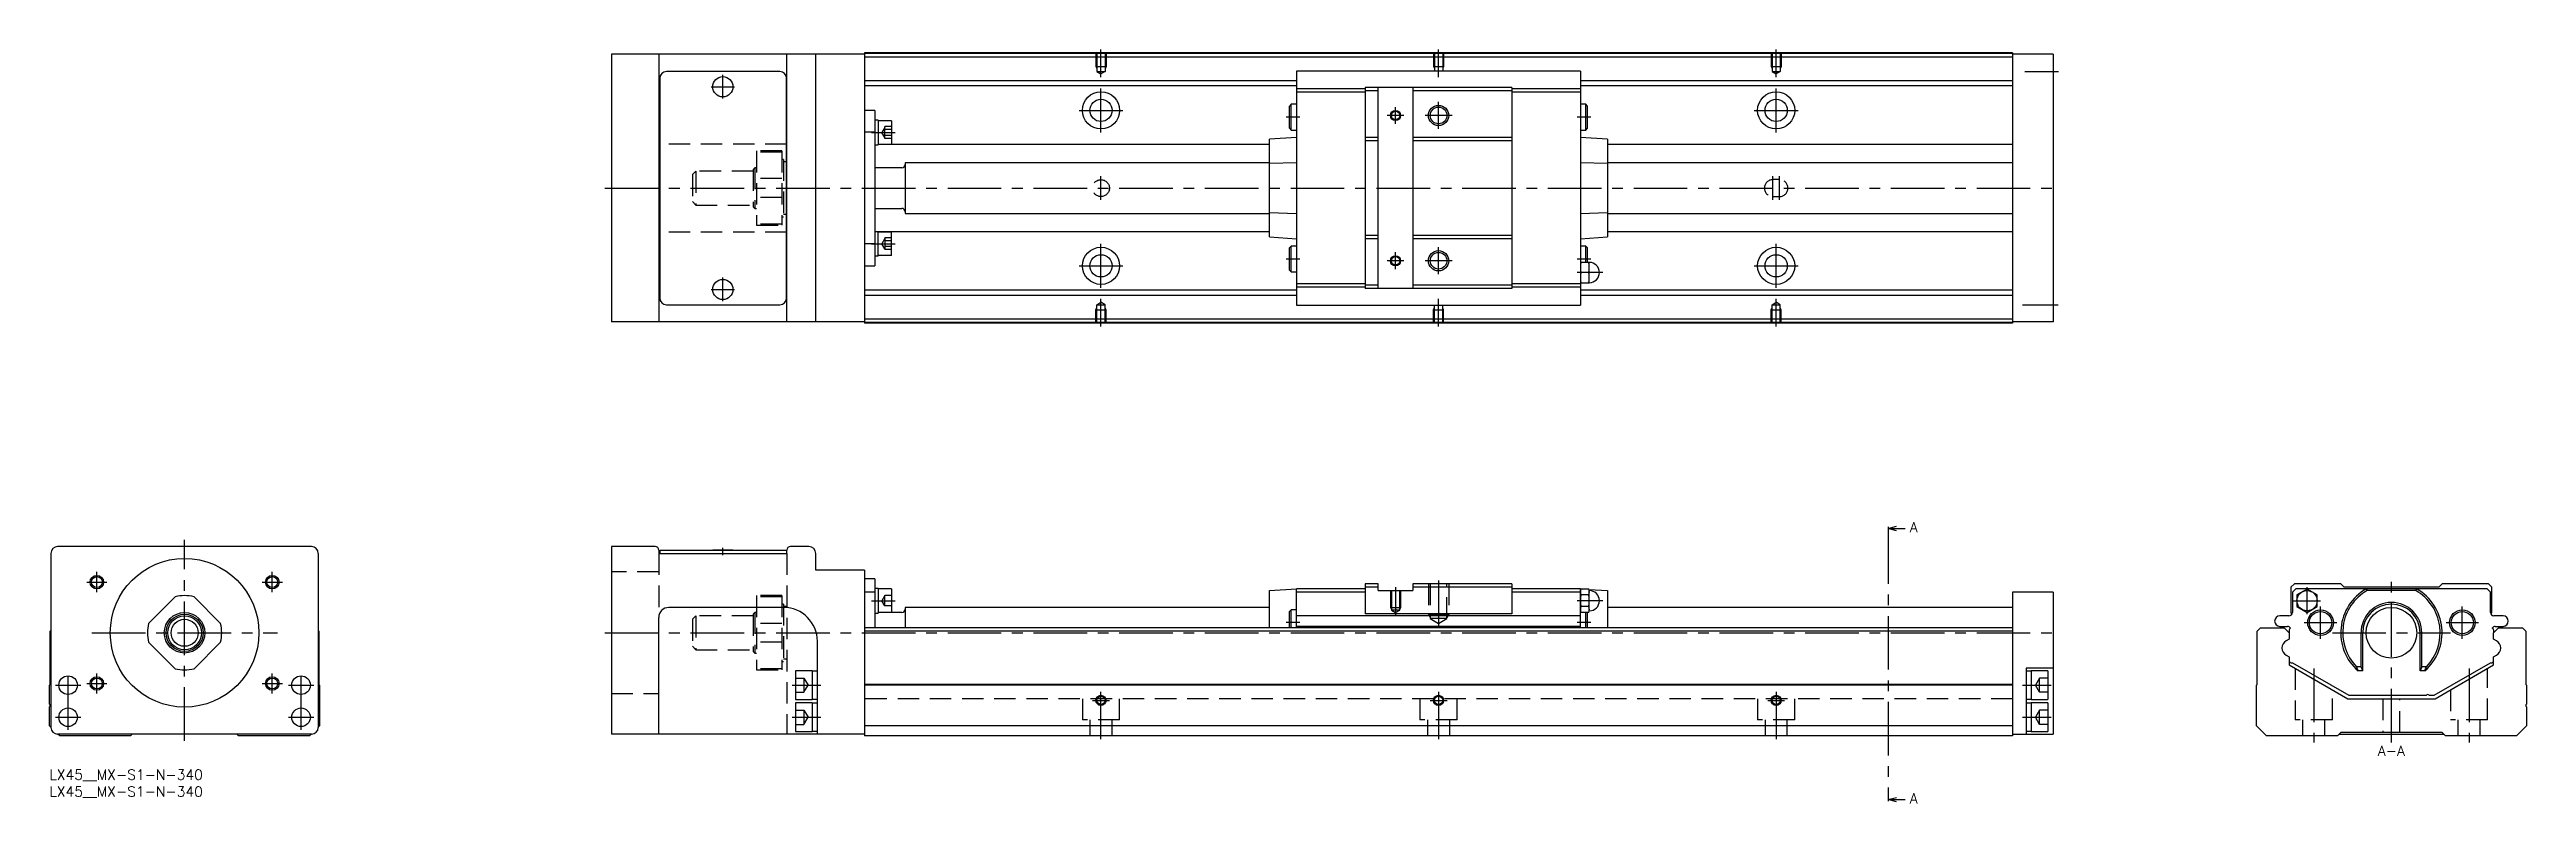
# Model space of a CAD drawing. Extents: x 0 to 734, y -10 to 213.
import ezdxf

# ---------------------------------------------------------------- set-up
doc = ezdxf.new("R2010")
doc.units = 0
doc.header["$LTSCALE"] = 0.5
doc.linetypes.add('CENTER', pattern=[50.8, 31.75, -6.35, 6.35, -6.35])
doc.linetypes.add('DASHED', pattern=[19.05, 12.7, -6.35])
for name, color, linetype in [('MSM_CENTER', 1, 'CENTER'), ('MSM_CONTINUOUS', 7, 'CONTINUOUS'), ('MSM_DASHED', 4, 'DASHED'), ('MSM_NARROW', 5, 'CONTINUOUS'), ('MSM_PART_NUMBER', 7, 'CONTINUOUS')]:
    doc.layers.add(name, color=color, linetype=linetype)
doc.styles.get("Standard").update_dxf_attribs({"font": 'txt.shx', "height": 3, "bigfont": 'bigfont.shx'})

# ---------------------------------------------------------------- blocks, each defined once
blk = doc.blocks.new('*U2')
at = {"layer": 'MSM_PART_NUMBER'}
blk.add_text('LX45__MX-S1-N-340', height=3, dxfattribs=at).set_placement((0, -3))
blk = doc.blocks.new('*U3')
at = {"layer": 'MSM_PART_NUMBER'}
blk.add_text('LX45__MX-S1-N-340', height=3, dxfattribs=at).set_placement((0, -8))

msp = doc.modelspace()

# ---------------------------------------------------------------- linework, layer by layer
at = {"layer": 'MSM_CENTER'}
for p, q in [((311.43, 204.91), (311.43, 213.12)), ((411.43, 204.91), (411.43, 213.12)), ((511.43, 204.91), (511.43, 213.12)), ((199.43, 198.62), (199.43, 205.62)), ((585.11, 206.62), (595.06, 206.62)), ((195.93, 202.12), (202.93, 202.12)), ((311.43, 188.62), (311.43, 201.62)), ((511.43, 188.62), (511.43, 201.62)), ((304.94, 195.12), (317.93, 195.12)), ((370.38, 193.12), (366.28, 193.12)), ((401.18, 193.62), (396.18, 193.62)), ((398.68, 191.12), (398.68, 196.12)), ((415.43, 193.62), (407.43, 193.62)), ((411.43, 189.62), (411.43, 197.62)), ((456.58, 193.12), (452.48, 193.12)), ((504.93, 195.12), (517.93, 195.12)), ((243.43, 188.58), (250.43, 188.58)), ((164.43, 172.12), (595.43, 172.12)), ((311.43, 168.62), (311.43, 175.62)), ((510.43, 168.62), (510.43, 175.62)), ((512.43, 168.62), (512.43, 175.62)), ((243.43, 155.67), (250.43, 155.67)), ((311.43, 142.62), (311.43, 155.62)), ((411.43, 146.62), (411.43, 154.62)), ((511.43, 142.62), (511.43, 155.62)), ((304.93, 149.12), (317.93, 149.12)), ((370.38, 151.12), (366.28, 151.12)), ((401.18, 150.62), (396.18, 150.62)), ((398.68, 148.12), (398.68, 153.12)), ((415.43, 150.62), (407.43, 150.62)), ((456.58, 151.12), (452.48, 151.12)), ((460.08, 147.12), (452.48, 147.12)), ((504.93, 149.12), (517.93, 149.12)), ((195.93, 142.12), (202.93, 142.12)), ((199.43, 138.62), (199.43, 145.62)), ((311.43, 131.12), (311.43, 139.33)), ((411.43, 131.12), (411.43, 139.33)), ((511.43, 131.12), (511.43, 139.33)), ((584.43, 137.62), (594.93, 137.62)), ((40, 8.5), (40, 68)), ((544.6, 70.87), (544.6, -8.37)), ((199.43, 63.5), (199.43, 65.6)), ((11.02, 55.5), (17.02, 55.5)), ((14.02, 52.5), (14.02, 58.5)), ((62.98, 55.5), (68.98, 55.5)), ((65.98, 52.5), (65.98, 58.5)), ((398.68, 54), (398.68, 45.5)), ((411.43, 56), (411.43, 42.3)), ((668.67, 46), (668.67, 54)), ((693.67, 8), (693.67, 56)), ((243.43, 50), (250.43, 50)), ((460.08, 50), (452.48, 50)), ((664.67, 50), (672.67, 50)), ((672.67, 38.7), (672.67, 48.3)), ((714.67, 38.7), (714.67, 48.3)), ((12.5, 40.5), (67.5, 40.5)), ((164.43, 40.5), (595.43, 40.5)), ((370.38, 43.5), (366.28, 43.5)), ((456.58, 43.5), (452.48, 43.5)), ((667.87, 43.5), (677.47, 43.5)), ((676.17, 40.5), (711.17, 40.5)), ((709.87, 43.5), (719.47, 43.5)), ((670.67, 29.97), (670.67, 8)), ((716.67, 29.97), (716.67, 8)), ((1.75, 25), (9.25, 25)), ((5.5, 11.75), (5.5, 28.75)), ((11.02, 25.5), (17.02, 25.5)), ((14.02, 22.5), (14.02, 28.5)), ((62.98, 25.5), (68.98, 25.5)), ((65.98, 22.5), (65.98, 28.5)), ((70.75, 25), (78.25, 25)), ((74.5, 11.75), (74.5, 28.75)), ((219.93, 25), (228.43, 25)), ((311.43, 9), (311.43, 23)), ((411.43, 23), (411.43, 9)), ((511.43, 23), (511.43, 9)), ((584.43, 25), (592.93, 25)), ((1.75, 15.5), (9.25, 15.5)), ((70.75, 15.5), (78.25, 15.5)), ((219.93, 15.5), (228.43, 15.5)), ((308.93, 20.5), (313.93, 20.5)), ((408.93, 20.5), (413.93, 20.5)), ((508.93, 20.5), (513.93, 20.5)), ((584.43, 15.5), (592.93, 15.5))]:
    msp.add_line(p, q, dxfattribs=at)
at = {"layer": 'MSM_CONTINUOUS'}
for p, q in [((241.43, 211.72), (166.43, 211.72)), ((166.43, 211.72), (166.43, 132.52)), ((180.43, 211.72), (180.43, 132.52)), ((216.33, 206.62), (182.73, 206.62)), ((218.43, 132.52), (218.43, 211.72)), ((226.93, 132.52), (226.93, 211.72)), ((581.43, 212.12), (241.43, 212.12)), ((241.43, 212.12), (241.43, 132.12)), ((581.43, 211.92), (241.43, 211.92)), ((581.43, 210.92), (241.43, 210.92)), ((453.48, 206.72), (369.38, 206.72)), ((369.38, 206.72), (369.38, 137.52)), ((453.48, 206.72), (453.48, 137.52)), ((581.43, 212.12), (581.43, 132.12)), ((593.43, 211.72), (581.43, 211.72)), ((593.43, 211.72), (593.43, 132.52)), ((180.73, 202.22), (180.43, 202.22)), ((180.73, 204.62), (180.73, 139.62)), ((218.33, 139.62), (218.33, 204.62)), ((218.43, 202.22), (218.33, 202.22)), ((369.38, 203.87), (241.43, 203.87)), ((369.38, 202.37), (241.43, 202.37)), ((389.68, 201.47), (369.38, 201.47)), ((389.68, 200.47), (369.38, 200.47)), ((433.18, 201.87), (389.68, 201.87)), ((389.68, 201.87), (389.68, 142.37)), ((393.58, 200.87), (389.68, 200.87)), ((393.58, 142.37), (393.58, 201.87)), ((403.78, 201.87), (403.78, 142.37)), ((433.18, 200.87), (403.78, 200.87)), ((433.18, 201.87), (433.18, 142.37)), ((453.48, 201.47), (433.18, 201.47)), ((453.48, 200.47), (433.18, 200.47)), ((581.43, 203.87), (453.48, 203.87)), ((581.43, 202.37), (453.48, 202.37)), ((180.73, 197.72), (180.43, 197.72)), ((218.43, 197.72), (218.33, 197.72)), ((244.43, 195.12), (241.43, 195.12)), ((244.43, 195.12), (244.43, 149.12)), ((245.43, 192.23), (244.43, 192.23)), ((245.43, 192.23), (245.43, 184.93)), ((249.43, 192.08), (245.43, 192.08)), ((249.43, 192.08), (249.43, 185.08)), ((367.78, 196.92), (367.28, 196.42)), ((367.28, 189.82), (367.28, 196.42)), ((369.38, 196.92), (367.78, 196.92)), ((367.78, 189.32), (367.78, 196.92)), ((455.08, 196.92), (453.48, 196.92)), ((455.08, 189.32), (455.08, 196.92)), ((455.58, 196.42), (455.08, 196.92)), ((455.58, 189.82), (455.58, 196.42)), ((180.73, 185.12), (180.43, 185.12)), ((218.43, 185.12), (218.33, 185.12)), ((244.43, 188.65), (241.43, 188.65)), ((244.43, 184.93), (245.43, 184.93)), ((245.43, 185.08), (249.43, 185.08)), ((361.38, 185.05), (245.43, 185.05)), ((369.38, 187.12), (361.38, 186.57)), ((361.38, 157.68), (361.38, 186.57)), ((367.28, 189.82), (367.78, 189.32)), ((367.78, 189.32), (369.38, 189.32)), ((393.58, 187.12), (389.68, 187.12)), ((393.58, 186.12), (389.68, 186.12)), ((433.18, 187.12), (403.78, 187.12)), ((433.18, 186.12), (403.78, 186.12)), ((453.48, 189.32), (455.08, 189.32)), ((461.48, 186.57), (453.48, 187.12)), ((455.08, 189.32), (455.58, 189.82)), ((461.48, 186.57), (461.48, 157.68)), ((581.43, 185.05), (461.48, 185.05)), ((218.43, 179.87), (218.33, 179.87)), ((252.43, 178.12), (244.43, 178.12)), ((253.43, 179.62), (253.43, 164.62)), ((361.38, 179.62), (253.43, 179.62)), ((369.38, 179.61), (361.38, 179.36)), ((461.48, 179.36), (453.48, 179.61)), ((581.43, 179.62), (461.48, 179.62)), ((218.33, 164.37), (218.43, 164.37)), ((244.43, 166.12), (252.43, 166.12)), ((253.43, 164.62), (361.38, 164.62)), ((361.38, 164.89), (369.38, 164.64)), ((453.48, 164.64), (461.48, 164.89)), ((461.48, 164.62), (581.43, 164.62)), ((180.73, 159.12), (180.43, 159.12)), ((218.43, 159.12), (218.33, 159.12)), ((244.43, 155.6), (241.43, 155.6)), ((244.43, 159.32), (245.43, 159.32)), ((245.43, 152.02), (245.43, 159.32)), ((361.38, 159.2), (245.43, 159.2)), ((245.43, 159.17), (249.43, 159.17)), ((249.43, 152.17), (249.43, 159.17)), ((361.38, 157.68), (369.38, 157.12)), ((367.78, 154.92), (367.28, 154.42)), ((367.28, 147.82), (367.28, 154.42)), ((369.38, 154.92), (367.78, 154.92)), ((367.78, 147.32), (367.78, 154.92)), ((393.58, 158.12), (389.68, 158.12)), ((393.58, 157.12), (389.68, 157.12)), ((433.18, 158.12), (403.78, 158.12)), ((433.18, 157.12), (403.78, 157.12)), ((453.48, 157.12), (461.48, 157.68)), ((455.08, 154.92), (453.48, 154.92)), ((455.58, 154.42), (455.08, 154.92)), ((455.08, 150.12), (455.08, 154.92)), ((455.58, 150.12), (455.58, 154.42)), ((581.43, 159.2), (461.48, 159.2)), ((241.43, 149.12), (244.43, 149.12)), ((245.43, 152.02), (244.43, 152.02)), ((249.43, 152.17), (245.43, 152.17)), ((367.28, 147.82), (367.78, 147.32)), ((367.78, 147.32), (369.38, 147.32)), ((456.08, 150.12), (453.48, 150.12)), ((455.96, 147.12), (453.61, 147.12)), ((456.08, 144.12), (456.08, 150.12)), ((180.73, 146.52), (180.43, 146.52)), ((180.43, 142.02), (180.73, 142.02)), ((218.43, 146.52), (218.33, 146.52)), ((218.33, 142.02), (218.43, 142.02)), ((369.38, 141.87), (241.43, 141.87)), ((369.38, 140.37), (241.43, 140.37)), ((389.68, 143.77), (369.38, 143.77)), ((389.68, 142.77), (369.38, 142.77)), ((393.58, 143.37), (389.68, 143.37)), ((433.18, 142.37), (389.68, 142.37)), ((433.18, 143.37), (403.78, 143.37)), ((453.48, 143.77), (433.18, 143.77)), ((453.48, 142.77), (433.18, 142.77)), ((453.48, 144.12), (456.08, 144.12)), ((581.43, 141.87), (453.48, 141.87)), ((581.43, 140.37), (453.48, 140.37)), ((241.43, 132.52), (166.43, 132.52)), ((182.73, 137.62), (216.33, 137.62)), ((581.43, 133.32), (241.43, 133.32)), ((581.43, 132.32), (241.43, 132.32)), ((581.43, 132.12), (241.43, 132.12)), ((369.38, 137.52), (453.48, 137.52)), ((593.43, 132.52), (581.43, 132.52)), ((544.6, 71.37), (547.1, 72.04)), ((544.6, 71.87), (544.6, 70.87)), ((544.6, 71.37), (549.6, 71.37)), ((547.1, 70.7), (544.6, 71.37)), ((0.4, 64), (0.4, 12.5)), ((77.6, 66), (2.4, 66)), ((79.6, 64), (79.6, 12.5)), ((179.43, 66), (166.43, 66)), ((166.43, 66), (166.43, 10.5)), ((180.43, 65), (180.43, 64)), ((180.43, 64), (218.43, 64)), ((180.73, 65), (180.73, 64)), ((180.73, 65), (218.33, 65)), ((196.43, 65.1), (202.43, 65.1)), ((196.43, 65.1), (196.43, 65)), ((202.43, 65), (202.43, 65.1)), ((218.33, 65), (218.33, 64)), ((218.43, 64), (218.43, 65)), ((224.93, 66), (219.43, 66)), ((226.93, 59), (226.93, 64)), ((241.43, 59), (226.93, 59)), ((241.43, 59), (241.43, 10)), ((244.43, 56.5), (241.43, 56.5)), ((244.43, 52.5), (241.43, 52.5)), ((244.43, 56.5), (244.43, 42)), ((245.43, 53.65), (244.43, 53.65)), ((245.43, 53.65), (245.43, 46.35)), ((249.43, 53.5), (245.43, 53.5)), ((249.43, 53.5), (249.43, 46.5)), ((361.38, 53), (369.38, 53.5)), ((361.38, 42), (361.38, 53)), ((389.68, 53.5), (369.38, 53.5)), ((369.38, 42), (369.38, 53.5)), ((389.68, 52.5), (369.38, 52.5)), ((389.68, 55), (389.68, 46.15)), ((393.58, 55), (389.68, 55)), ((393.58, 54), (389.68, 54)), ((393.58, 53), (393.58, 55)), ((393.58, 53), (403.78, 53)), ((403.78, 55), (403.78, 53)), ((433.18, 55), (403.78, 55)), ((433.18, 54), (403.78, 54)), ((433.18, 55), (433.18, 46.15)), ((453.48, 53.5), (433.18, 53.5)), ((453.48, 52.5), (433.18, 52.5)), ((453.48, 53.5), (454.06, 53.46)), ((453.48, 42), (453.48, 53.5)), ((453.61, 53.46), (453.48, 53)), ((453.49, 52.41), (453.48, 52.6)), ((455.96, 53.46), (453.61, 53.46)), ((455.96, 51.73), (453.61, 51.73)), ((456.08, 53), (455.96, 53.46)), ((455.99, 53.34), (461.48, 53)), ((456.08, 47), (456.08, 53)), ((461.48, 53), (461.48, 42)), ((593.43, 52.5), (581.43, 52.5)), ((581.43, 52.5), (581.43, 10)), ((593.43, 52.5), (593.43, 10.5)), ((664.92, 55), (663.92, 54)), ((663.92, 54), (663.92, 46.62)), ((665.32, 53.5), (664.32, 52.5)), ((664.32, 52.5), (664.32, 46.5)), ((678.67, 55), (664.92, 55)), ((722.02, 53.5), (665.32, 53.5)), ((668.67, 53.46), (665.67, 51.73)), ((665.67, 51.73), (665.67, 48.27)), ((671.67, 51.73), (668.67, 53.46)), ((671.67, 48.27), (671.67, 51.73)), ((679.67, 54), (678.67, 55)), ((707.67, 54), (679.67, 54)), ((686.18, 53.5), (686.44, 53)), ((700.9, 53), (686.44, 53)), ((700.9, 53), (701.15, 53.5)), ((708.67, 55), (707.67, 54)), ((722.42, 55), (708.67, 55)), ((723.02, 52.5), (722.02, 53.5)), ((723.42, 54), (722.42, 55)), ((723.02, 46.5), (723.02, 52.5)), ((723.42, 46.62), (723.42, 54)), ((29.36, 43.3), (37.2, 51.14)), ((42.8, 51.14), (50.64, 43.3)), ((180.43, 10.5), (180.43, 45)), ((217.43, 48), (183.43, 48)), ((244.43, 46.35), (245.43, 46.35)), ((252.43, 46.5), (245.43, 46.5)), ((253.43, 48), (253.43, 42)), ((361.38, 48), (253.43, 48)), ((367.78, 47.3), (367.28, 46.8)), ((367.28, 42), (367.28, 46.8)), ((367.78, 42), (367.78, 47.3)), ((369.38, 47.3), (367.78, 47.3)), ((453.48, 45.5), (369.38, 45.5)), ((433.18, 46.15), (389.68, 46.15)), ((453.48, 47), (453.61, 46.54)), ((455.96, 48.27), (453.61, 48.27)), ((455.96, 46.54), (453.61, 46.54)), ((455.08, 42), (455.08, 46.54)), ((455.58, 42), (455.58, 46.54)), ((455.96, 46.54), (456.08, 47)), ((581.43, 48), (461.48, 48)), ((663.32, 45.5), (660.62, 45.5)), ((665.67, 48.27), (668.67, 46.54)), ((668.67, 46.54), (671.67, 48.27)), ((726.72, 45.5), (724.02, 45.5)), ((0.2, 41), (0.4, 41.2)), ((0.2, 25.2), (0.2, 41)), ((37.2, 29.86), (29.36, 37.7)), ((50.64, 37.7), (42.8, 29.86)), ((79.6, 41.2), (79.8, 41)), ((79.8, 41), (79.8, 25.2)), ((227.43, 10.5), (227.43, 38)), ((581.43, 42), (241.43, 42)), ((581.43, 41), (241.43, 41)), ((453.48, 42.4), (369.38, 42.4)), ((653.87, 41), (654.87, 42)), ((653.87, 25.2), (653.87, 41)), ((654.87, 42), (661.92, 42)), ((660.62, 42.4), (662.92, 42.4)), ((661.92, 42), (663.42, 40.5)), ((663.42, 38.61), (662.52, 38.1)), ((663.37, 41.2), (663.37, 40.55)), ((663.42, 40.5), (663.42, 38.61)), ((684.67, 30.44), (684.67, 40.5)), ((685.17, 29.22), (685.17, 40.5)), ((702.17, 29.22), (702.17, 40.5)), ((702.67, 30.44), (702.67, 40.5)), ((723.92, 40.5), (725.42, 42)), ((723.92, 38.61), (723.92, 40.5)), ((724.81, 38.1), (723.92, 38.61)), ((723.97, 40.55), (723.97, 41.2)), ((724.42, 42.4), (726.72, 42.4)), ((725.42, 42), (732.47, 42)), ((732.47, 42), (733.47, 41)), ((733.47, 41), (733.47, 25.2)), ((585.43, 30), (585.43, 10.5)), ((593.43, 30), (585.43, 30)), ((662.52, 33.9), (663.42, 33.39)), ((663.42, 33.39), (663.42, 31)), ((663.42, 31), (680.74, 21)), ((664.17, 31.61), (664.37, 31.61)), ((664.37, 31.61), (681.01, 22)), ((684.67, 30.44), (683.31, 30.44)), ((685.17, 29.22), (684.67, 30.44)), ((702.67, 30.44), (702.17, 29.22)), ((704.03, 30.44), (702.67, 30.44)), ((706.33, 22), (722.97, 31.61)), ((706.6, 21), (723.92, 31)), ((722.97, 31.61), (723.17, 31.61)), ((723.92, 33.39), (724.81, 33.9)), ((723.92, 31), (723.92, 33.39)), ((0, 25), (0.2, 25.2)), ((0, 19.4), (0, 25)), ((79.8, 25.2), (80, 25)), ((80, 25), (80, 13)), ((225.93, 29.25), (220.93, 29.25)), ((220.93, 29.25), (220.93, 20.75)), ((225.93, 29.25), (225.93, 20.75)), ((227.43, 29.15), (225.93, 29.15)), ((581.43, 25.2), (241.43, 25.2)), ((581.43, 25), (241.43, 25)), ((586.93, 29.15), (585.43, 29.15)), ((591.93, 29.25), (586.93, 29.25)), ((586.93, 29.25), (586.93, 20.75)), ((591.93, 29.25), (591.93, 20.75)), ((653.67, 25), (653.87, 25.2)), ((653.67, 13), (653.67, 25)), ((685.17, 29.22), (683.78, 29.22)), ((703.55, 29.22), (702.17, 29.22)), ((733.47, 25.2), (733.67, 25)), ((733.67, 25), (733.67, 19.4)), ((0, 13), (0, 18.6)), ((220.93, 20.75), (225.93, 20.75)), ((225.93, 19.75), (220.93, 19.75)), ((220.93, 19.75), (220.93, 11.25)), ((225.93, 20.85), (227.43, 20.85)), ((225.93, 19.75), (225.93, 11.25)), ((227.43, 19.65), (225.93, 19.65)), ((585.43, 20.85), (586.93, 20.85)), ((586.93, 19.65), (585.43, 19.65)), ((586.93, 20.75), (591.93, 20.75)), ((591.93, 19.75), (586.93, 19.75)), ((586.93, 19.75), (586.93, 11.25)), ((591.93, 19.75), (591.93, 11.25)), ((680.74, 21), (706.6, 21)), ((681.01, 22), (704.02, 22)), ((704.82, 22), (706.33, 22)), ((733.67, 18.6), (733.67, 13)), ((0.4, 12.6), (0, 13)), ((77.6, 10.5), (2.4, 10.5)), ((3, 10), (2.5, 10.5)), ((24, 10), (3, 10)), ((24.5, 10.5), (24, 10)), ((56, 10), (55.5, 10.5)), ((77, 10), (56, 10)), ((77.5, 10.5), (77, 10)), ((80, 13), (79.6, 12.6)), ((241.43, 10.5), (166.43, 10.5)), ((220.93, 11.25), (225.93, 11.25)), ((225.93, 11.35), (227.43, 11.35)), ((581.43, 13), (241.43, 13)), ((581.43, 10), (241.43, 10)), ((581.43, 10.5), (593.43, 10.5)), ((585.43, 11.35), (586.93, 11.35)), ((586.93, 11.25), (591.93, 11.25)), ((656.67, 10), (653.67, 13)), ((677.67, 10), (656.67, 10)), ((678.67, 11), (677.67, 10)), ((678.17, 10.5), (709.17, 10.5)), ((708.67, 11), (678.67, 11)), ((709.67, 10), (708.67, 11)), ((730.67, 10), (709.67, 10)), ((733.67, 13), (730.67, 10)), ((544.6, -8.87), (547.1, -8.2)), ((544.6, -8.37), (544.6, -9.37)), ((544.6, -8.87), (549.6, -8.87)), ((547.1, -9.54), (544.6, -8.87))]:
    msp.add_line(p, q, dxfattribs=at)
for centre, radius in [((199.43, 202.12), 3), ((311.43, 195.12), 5.5), ((311.43, 195.12), 3.3), ((511.43, 195.12), 5.5), ((511.43, 195.12), 3.3), ((398.68, 193.62), 1.23), ((411.43, 193.62), 2.46), ((311.43, 149.12), 5.5), ((511.43, 149.12), 5.5), ((311.43, 149.12), 3.3), ((398.68, 150.62), 1.23), ((411.43, 150.62), 2.46), ((511.43, 149.12), 3.3), ((199.43, 142.12), 3), ((40, 40.5), 22), ((14.02, 55.5), 1.62), ((65.98, 55.5), 1.62), ((668.67, 50), 3), ((40, 40.5), 6), ((40, 40.5), 5.5), ((40, 40.5), 5), ((40, 40.5), 4), ((672.67, 43.5), 3.8), ((672.67, 43.5), 3.3), ((693.67, 40.5), 7.5), ((714.67, 43.5), 3.8), ((714.67, 43.5), 3.3), ((5.5, 25), 2.75), ((14.02, 25.5), 1.62), ((65.98, 25.5), 1.62), ((74.5, 25), 2.75), ((5.5, 15.5), 2.75), ((74.5, 15.5), 2.75), ((311.43, 20.5), 1.23), ((411.43, 20.5), 1.23), ((511.43, 20.5), 1.23)]:
    msp.add_circle(centre, radius, dxfattribs=at)
for centre, radius, start, end in [((182.73, 204.62), 2, 90, 180), ((216.33, 204.62), 2, 0, 90), ((252.43, 179.12), 1, 270, 0), ((252.43, 165.12), 1, 0, 90), ((462.59, 148.62), 9.11, 170.5216, 189.4784), ((462.59, 145.62), 9.11, 170.5216, 189.4784), ((446.97, 148.62), 9.11, 350.5216, 9.4784), ((446.97, 145.62), 9.11, 350.5216, 9.4784), ((456.08, 147.12), 3, 270, 90), ((182.73, 139.62), 2, 180, 270), ((216.33, 139.62), 2, 270, 0), ((2.4, 64), 2, 90, 180), ((77.6, 64), 2, 0, 90), ((179.43, 65), 1, 360, 90), ((219.43, 65), 1, 90, 180), ((224.93, 64), 2, 360, 90), ((40, 40.5), 11, 75.27264, 104.72736), ((456.56, 52.6), 3.08, 163.65711, 196.34289), ((465.61, 50), 12.12, 171.78679, 188.21321), ((453.01, 52.6), 3.08, 343.65711, 16.34289), ((443.96, 50), 12.12, 351.78679, 8.21321), ((456.08, 50), 3, 270, 90), ((693.67, 40.5), 15, 119.92643, 228.76392), ((693.67, 40.5), 14.44, 120.05097, 224.15139), ((693.67, 40.5), 14.44, 315.84861, 59.94903), ((693.67, 40.5), 15, 311.23608, 60.07357), ((183.43, 45), 3, 90, 180), ((217.43, 38), 10, 0, 90), ((252.43, 47.5), 1, 270, 0), ((456.56, 47.4), 3.08, 163.65711, 196.34289), ((453.01, 47.4), 3.08, 343.65711, 16.34289), ((660.62, 43.95), 1.55, 90, 270), ((663.32, 46.5), 1, 270, 0), ((664.42, 46.62), 0.5, 180, 251.07258), ((693.67, 40.5), 9, 0, 180), ((693.67, 40.5), 8.5, 0, 180), ((724.02, 46.5), 1, 180, 270), ((722.92, 46.62), 0.5, 289.00551, 0), ((726.72, 43.95), 1.55, 270, 90), ((40, 40.5), 11, 165.27264, 194.72736), ((40, 40.5), 11, 345.27264, 14.72736), ((663.82, 35.85), 2.6, 120.00003, 176.58933), ((662.92, 41.4), 1, 30.09191, 90), ((664.17, 41.2), 0.8, 118.74892, 180), ((724.42, 41.4), 1, 90, 149.90809), ((723.17, 41.2), 0.8, 0, 61.25108), ((723.51, 35.85), 2.6, 3.41067, 59.99996), ((40, 40.5), 11, 255.27264, 284.72736), ((663.82, 36.15), 2.6, 183.41067, 239.99996), ((664.17, 32.41), 0.8, 200.37237, 270), ((723.16, 45.2), 42.5, 200.31634, 202.08228), ((664.19, 45.19), 42.48, 337.91729, 339.6841), ((723.17, 32.41), 0.8, 270, 339.63587), ((723.51, 36.15), 2.6, 300.00004, 356.58933), ((704.42, 21.7), 0.5, 36.8699, 143.1301), ((-0.3, 19), 0.5, 306.8699, 53.1301), ((733.97, 19), 0.5, 126.8699, 233.1301), ((2.4, 12.5), 2, 180, 270), ((77.6, 12.5), 2, 270, 0)]:
    msp.add_arc(centre, radius, start, end, dxfattribs=at)
at = {"layer": 'MSM_DASHED'}
for p, q in [((309.93, 212.12), (309.93, 208.12)), ((309.93, 208.12), (310.2, 207.66)), ((309.93, 208.12), (312.93, 208.12)), ((310.2, 212.12), (310.2, 206.62)), ((310.2, 206.62), (311.43, 205.91)), ((310.2, 206.62), (312.66, 206.62)), ((312.66, 206.62), (311.43, 205.91)), ((312.66, 212.12), (312.66, 206.62)), ((312.93, 208.12), (312.66, 207.66)), ((312.93, 212.12), (312.93, 208.12)), ((409.93, 212.12), (409.93, 208.12)), ((409.93, 208.12), (412.93, 208.12)), ((409.93, 208.12), (410.2, 207.66)), ((410.2, 212.12), (410.2, 206.72)), ((412.66, 212.12), (412.66, 206.72)), ((412.93, 208.12), (412.66, 207.66)), ((412.93, 212.12), (412.93, 208.12)), ((509.93, 212.12), (509.93, 208.12)), ((509.93, 208.12), (512.93, 208.12)), ((509.93, 208.12), (510.2, 207.66)), ((510.2, 212.12), (510.2, 206.62)), ((510.2, 206.62), (512.66, 206.62)), ((510.2, 206.62), (511.43, 205.91)), ((512.66, 206.62), (511.43, 205.91)), ((512.66, 212.12), (512.66, 206.62)), ((512.93, 208.12), (512.66, 207.66)), ((512.93, 212.12), (512.93, 208.12)), ((218.33, 185.12), (180.73, 185.12)), ((247.43, 190.08), (246.57, 188.58)), ((247.43, 187.08), (246.57, 188.58)), ((247.43, 186.85), (247.43, 190.31)), ((249.43, 190.31), (247.43, 190.31)), ((249.43, 189.45), (247.43, 189.45)), ((249.43, 187.71), (247.43, 187.71)), ((249.43, 186.85), (247.43, 186.85)), ((191.43, 177.12), (190.43, 176.12)), ((190.43, 176.12), (190.43, 168.12)), ((191.43, 177.12), (191.43, 167.12)), ((208.43, 177.12), (191.43, 177.12)), ((208.93, 178.12), (208.43, 177.62)), ((208.43, 177.62), (208.43, 166.62)), ((208.93, 178.12), (208.93, 166.12)), ((209.43, 178.12), (208.93, 178.12)), ((216.93, 183.12), (209.43, 183.12)), ((209.43, 183.12), (209.43, 161.12)), ((216.93, 182.76), (209.43, 182.76)), ((216.93, 183.12), (216.93, 161.12)), ((217.43, 180.62), (216.93, 180.62)), ((217.43, 180.62), (217.43, 163.62)), ((218.33, 179.87), (217.43, 179.87)), ((216.93, 174.92), (209.43, 174.92)), ((216.93, 169.33), (209.43, 169.33)), ((512.43, 174.62), (510.43, 174.62)), ((510.43, 169.62), (512.43, 169.62)), ((190.43, 168.12), (191.43, 167.12)), ((191.43, 167.12), (208.43, 167.12)), ((208.43, 166.62), (208.93, 166.12)), ((208.93, 166.12), (209.43, 166.12)), ((216.93, 161.49), (209.43, 161.49)), ((216.93, 163.62), (217.43, 163.62)), ((217.43, 164.37), (218.33, 164.37)), ((218.33, 159.12), (180.73, 159.12)), ((209.43, 161.12), (216.93, 161.12)), ((247.43, 157.17), (246.57, 155.67)), ((247.43, 154.17), (246.57, 155.67)), ((247.43, 157.4), (247.43, 153.94)), ((249.43, 157.4), (247.43, 157.4)), ((249.43, 156.54), (247.43, 156.54)), ((249.43, 154.8), (247.43, 154.8)), ((249.43, 153.94), (247.43, 153.94)), ((309.93, 136.12), (310.2, 136.59)), ((309.93, 132.12), (309.93, 136.12)), ((309.93, 136.12), (312.93, 136.12)), ((310.2, 137.62), (311.43, 138.33)), ((310.2, 132.12), (310.2, 137.62)), ((310.2, 137.62), (312.66, 137.62)), ((312.66, 137.62), (311.43, 138.33)), ((312.66, 132.12), (312.66, 137.62)), ((312.93, 136.12), (312.66, 136.59)), ((312.93, 132.12), (312.93, 136.12)), ((409.93, 136.12), (410.2, 136.59)), ((409.93, 136.12), (412.93, 136.12)), ((409.93, 132.12), (409.93, 136.12)), ((410.2, 132.12), (410.2, 137.53)), ((412.66, 132.12), (412.66, 137.53)), ((412.93, 136.12), (412.66, 136.59)), ((412.93, 132.12), (412.93, 136.12)), ((509.93, 136.12), (510.2, 136.59)), ((509.93, 136.12), (512.93, 136.12)), ((509.93, 132.12), (509.93, 136.12)), ((510.2, 137.62), (511.43, 138.33)), ((510.2, 137.62), (512.66, 137.62)), ((510.2, 132.12), (510.2, 137.62)), ((512.66, 137.62), (511.43, 138.33)), ((512.66, 132.12), (512.66, 137.62)), ((512.93, 136.12), (512.66, 136.59)), ((512.93, 132.12), (512.93, 136.12)), ((180.43, 64), (180.43, 45)), ((218.43, 64), (218.43, 10.5)), ((180.43, 58.5), (166.43, 58.5)), ((216.93, 51.5), (209.43, 51.5)), ((209.43, 51.5), (209.43, 29.5)), ((216.93, 51.5), (216.93, 29.5)), ((247.43, 51.5), (246.57, 50)), ((247.43, 48.5), (247.43, 51.5)), ((249.43, 51.5), (247.43, 51.5)), ((397.18, 53), (397.18, 48)), ((397.45, 53), (397.45, 47.21)), ((399.91, 47.21), (399.91, 53)), ((400.18, 53), (400.18, 48)), ((408.43, 55), (408.43, 46)), ((408.98, 55), (408.98, 44.72)), ((413.89, 44.72), (413.89, 55)), ((414.43, 55), (414.43, 46)), ((191.43, 45.5), (190.43, 44.5)), ((190.43, 44.5), (190.43, 36.5)), ((208.43, 45.5), (191.43, 45.5)), ((191.43, 45.5), (191.43, 35.5)), ((208.93, 46.5), (208.43, 46)), ((208.43, 46), (208.43, 35)), ((209.43, 46.5), (208.93, 46.5)), ((208.93, 46.5), (208.93, 34.5)), ((216.93, 51.14), (209.43, 51.14)), ((217.43, 49), (216.93, 49)), ((217.43, 49), (217.43, 32)), ((218.43, 48.25), (217.43, 48.25)), ((247.43, 48.5), (246.57, 50)), ((247.43, 50), (249.43, 50)), ((249.43, 48.5), (247.43, 48.5)), ((397.18, 48), (400.18, 48)), ((397.18, 48), (397.45, 47.53)), ((397.45, 47.21), (398.68, 46.5)), ((399.91, 47.21), (397.45, 47.21)), ((398.68, 46.5), (399.91, 47.21)), ((400.18, 48), (399.91, 47.53)), ((408.43, 46), (414.43, 46)), ((408.43, 46), (408.98, 45.06)), ((408.98, 44.72), (411.43, 43.3)), ((413.89, 44.72), (408.98, 44.72)), ((411.43, 43.3), (413.89, 44.72)), ((414.43, 46), (413.89, 45.06)), ((216.93, 43.3), (209.43, 43.3)), ((216.93, 37.7), (209.43, 37.7)), ((190.43, 36.5), (191.43, 35.5)), ((191.43, 35.5), (208.43, 35.5)), ((208.43, 35), (208.93, 34.5)), ((208.93, 34.5), (209.43, 34.5)), ((216.93, 29.86), (209.43, 29.86)), ((209.43, 29.5), (216.93, 29.5)), ((216.93, 32), (217.43, 32)), ((217.43, 32.75), (218.43, 32.75)), ((665.17, 29.99), (665.17, 14.7)), ((722.17, 14.7), (722.17, 29.99)), ((166.43, 22.5), (180.43, 22.5)), ((220.93, 27.12), (223.43, 27.12)), ((220.93, 25), (223.43, 25)), ((220.93, 22.88), (223.43, 22.88)), ((223.43, 27.12), (223.43, 22.88)), ((223.43, 27.12), (224.66, 25)), ((223.43, 22.88), (224.66, 25)), ((581.43, 25.2), (241.43, 25.2)), ((581.43, 25), (241.43, 25)), ((589.43, 27.12), (588.21, 25)), ((589.43, 22.88), (588.21, 25)), ((591.93, 27.12), (589.43, 27.12)), ((589.43, 22.88), (589.43, 27.12)), ((589.43, 25), (591.93, 25)), ((591.93, 22.88), (589.43, 22.88)), ((676.17, 14.7), (676.17, 23.64)), ((711.17, 23.64), (711.17, 14.7)), ((220.93, 17.62), (223.43, 17.62)), ((220.93, 15.5), (223.43, 15.5)), ((223.43, 17.62), (224.66, 15.5)), ((223.43, 17.62), (223.43, 13.38)), ((223.43, 13.38), (224.66, 15.5)), ((581.43, 21), (241.43, 21)), ((305.93, 21), (305.93, 14.7)), ((316.93, 14.7), (305.93, 14.7)), ((308.13, 14.7), (308.13, 10)), ((314.73, 10), (314.73, 14.7)), ((316.93, 14.7), (316.93, 21)), ((405.93, 21), (405.93, 14.7)), ((416.93, 14.7), (405.93, 14.7)), ((408.13, 14.7), (408.13, 10)), ((414.73, 10), (414.73, 14.7)), ((416.93, 14.7), (416.93, 21)), ((505.93, 21), (505.93, 14.7)), ((516.93, 14.7), (505.93, 14.7)), ((508.13, 14.7), (508.13, 10)), ((514.73, 10), (514.73, 14.7)), ((516.93, 14.7), (516.93, 21)), ((589.43, 17.62), (588.21, 15.5)), ((589.43, 13.38), (588.21, 15.5)), ((591.93, 17.62), (589.43, 17.62)), ((589.43, 13.38), (589.43, 17.62)), ((589.43, 15.5), (591.93, 15.5)), ((676.17, 14.7), (665.17, 14.7)), ((667.37, 14.7), (667.37, 10)), ((673.97, 10), (673.97, 14.7)), ((691.17, 21), (691.17, 11)), ((696.17, 11), (696.17, 21)), ((722.17, 14.7), (711.17, 14.7)), ((713.37, 14.7), (713.37, 10)), ((719.97, 10), (719.97, 14.7)), ((220.93, 13.38), (223.43, 13.38)), ((591.93, 13.38), (589.43, 13.38))]:
    msp.add_line(p, q, dxfattribs=at)
msp.add_circle((311.43, 172.12), 2.5, dxfattribs=at)
for centre, start, end in [((510.43, 172.12), 90, 270), ((512.43, 172.12), 270, 90)]:
    msp.add_arc(centre, 2.5, start, end, dxfattribs=at)
at = {"layer": 'MSM_NARROW'}
for centre, radius in [((398.68, 193.62), 1.5), ((411.43, 193.62), 3), ((398.68, 150.62), 1.5), ((411.43, 150.62), 3), ((14.02, 55.5), 2), ((65.98, 55.5), 2), ((14.02, 25.5), 2), ((65.98, 25.5), 2), ((311.43, 20.5), 1.5), ((411.43, 20.5), 1.5), ((511.43, 20.5), 1.5)]:
    msp.add_circle(centre, radius, dxfattribs=at)

# ---------------------------------------------------------------- block references
at = {"layer": 'MSM_CONTINUOUS'}
for name in ['*U2', '*U3']:
    msp.add_blockref(name, (0, 0), dxfattribs=at)

# ---------------------------------------------------------------- texts
at = {"layer": 'MSM_PART_NUMBER'}
for s, p in [('A', (551.01, 70.24)), ('A-A', (689.66, 4.04)), ('A', (551.01, -10))]:
    msp.add_text(s, height=3, dxfattribs=at).set_placement(p)

doc.saveas('drawing.dxf')
